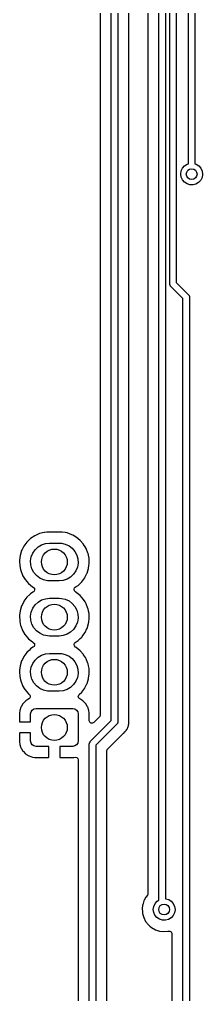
# Model space of a CAD drawing. Extents: x 41 to 172, y -227 to -42.
# Drawn here: x 162.88 to 171.31, y -198.99 to -154.09 of the extents above; entities that cross this region are included whole.
import ezdxf

# ---------------------------------------------------------------- set-up
doc = ezdxf.new("R2010")
doc.units = 0
doc.layers.add('BLACK', color=7, linetype='CONTINUOUS')

msp = doc.modelspace()

# ---------------------------------------------------------------- linework, layer by layer
at = {"layer": 'BLACK', "linetype": 'CONTINUOUS'}
for p, q in [((170.665, -160.741), (170.665, -65.8771)), ((170.965, -65.815), (170.965, -160.743)), ((169.801, -166.268), (169.801, -109.689)), ((170.101, -109.626), (170.101, -166.206)), ((169.602, -110.397), (169.602, -194.577)), ((168.793, -110.722), (168.793, -194.353)), ((169.302, -194.64), (169.302, -110.459)), ((167.409, -146.304), (167.409, -186.436)), ((166.6, -146.629), (166.6, -186.111)), ((167.109, -186.374), (167.109, -146.366)), ((167.917, -186.399), (167.917, -146.386)), ((170.313, -161.208), (170.335, -161.068)), ((170.335, -161.068), (170.395, -160.939)), ((170.395, -160.939), (170.489, -160.833)), ((170.489, -160.833), (170.609, -160.757)), ((170.609, -160.757), (170.665, -160.741)), ((170.965, -160.743), (171.023, -160.76)), ((171.023, -160.76), (171.142, -160.837)), ((171.142, -160.837), (171.235, -160.944)), ((171.235, -160.944), (171.293, -161.073)), ((171.293, -161.073), (171.313, -161.214)), ((170.332, -161.348), (170.313, -161.208)), ((170.389, -161.478), (170.332, -161.348)), ((170.48, -161.587), (170.389, -161.478)), ((170.598, -161.665), (170.48, -161.587)), ((171.133, -161.599), (171.012, -161.673)), ((171.228, -161.493), (171.133, -161.599)), ((171.29, -161.366), (171.228, -161.493)), ((171.313, -161.226), (171.29, -161.366)), ((171.313, -161.214), (171.313, -161.226)), ((170.733, -161.707), (170.598, -161.665)), ((170.875, -161.71), (170.733, -161.707)), ((171.012, -161.673), (170.875, -161.71)), ((169.807, -166.287), (169.801, -166.268)), ((169.807, -166.307), (169.807, -166.287)), ((169.816, -166.324), (169.807, -166.307)), ((169.821, -166.343), (169.816, -166.324)), ((169.835, -166.357), (169.821, -166.343)), ((169.845, -166.374), (169.835, -166.357)), ((170.411, -166.94), (169.845, -166.374)), ((170.101, -166.206), (170.667, -166.772)), ((170.411, -223.712), (170.411, -166.94)), ((170.667, -166.772), (170.677, -166.789)), ((170.677, -166.789), (170.691, -166.803)), ((170.691, -166.803), (170.696, -166.822)), ((170.696, -166.822), (170.706, -166.839)), ((170.706, -166.839), (170.706, -166.859)), ((170.706, -166.859), (170.711, -166.878)), ((170.711, -166.878), (170.711, -223.774)), ((163.796, -177.767), (163.654, -177.831)), ((163.8, -177.765), (163.796, -177.767)), ((163.796, -177.767), (163.796, -177.767)), ((163.806, -177.764), (163.8, -177.765)), ((164.022, -177.708), (163.806, -177.764)), ((163.806, -177.764), (163.806, -177.764)), ((164.027, -177.706), (164.022, -177.708)), ((164.022, -177.708), (164.022, -177.708)), ((164.032, -177.706), (164.027, -177.706)), ((164.133, -177.697), (164.032, -177.706)), ((164.032, -177.706), (164.032, -177.706)), ((164.201, -177.691), (164.133, -177.697)), ((164.816, -177.691), (164.201, -177.691)), ((164.817, -177.692), (164.816, -177.691)), ((164.836, -177.692), (164.817, -177.692)), ((164.817, -177.692), (164.817, -177.692)), ((164.84, -177.693), (164.836, -177.692)), ((164.836, -177.692), (164.836, -177.692)), ((164.984, -177.719), (164.84, -177.693)), ((165.065, -177.733), (164.984, -177.719)), ((165.07, -177.734), (165.065, -177.733)), ((165.065, -177.733), (165.065, -177.733)), ((165.29, -177.814), (165.07, -177.734)), ((163.224, -178.153), (163.084, -178.341)), ((163.393, -177.992), (163.224, -178.153)), ((163.587, -177.861), (163.393, -177.992)), ((163.654, -177.831), (163.587, -177.861)), ((163.895, -178.28), (164.073, -178.22)), ((164.073, -178.22), (164.26, -178.2)), ((164.26, -178.2), (164.71, -178.2)), ((164.71, -178.2), (164.807, -178.205)), ((164.807, -178.205), (164.99, -178.246)), ((165.295, -177.817), (165.29, -177.814)), ((165.33, -177.837), (165.295, -177.817)), ((165.295, -177.817), (165.295, -177.817)), ((165.494, -177.93), (165.33, -177.837)), ((165.675, -178.078), (165.494, -177.93)), ((165.828, -178.255), (165.675, -178.078)), ((162.978, -178.549), (162.909, -178.773)), ((163.003, -178.502), (162.978, -178.549)), ((163.082, -178.346), (163.003, -178.502)), ((163.084, -178.341), (163.082, -178.346)), ((163.082, -178.346), (163.082, -178.346)), ((163.422, -178.836), (163.492, -178.662)), ((163.492, -178.662), (163.597, -178.506)), ((163.597, -178.506), (163.734, -178.377)), ((163.734, -178.377), (163.895, -178.28)), ((164.99, -178.246), (165.161, -178.326)), ((165.161, -178.326), (165.31, -178.44)), ((165.31, -178.44), (165.431, -178.584)), ((165.431, -178.584), (165.519, -178.75)), ((165.831, -178.259), (165.828, -178.255)), ((165.898, -178.371), (165.831, -178.259)), ((165.831, -178.259), (165.831, -178.259)), ((165.949, -178.455), (165.898, -178.371)), ((166.035, -178.672), (165.949, -178.455)), ((162.881, -178.985), (162.878, -179.005)), ((162.878, -179.005), (162.878, -179.01)), ((162.878, -179.01), (162.878, -179.01)), ((162.878, -179.01), (162.88, -179.046)), ((162.88, -179.046), (162.887, -179.239)), ((162.908, -178.778), (162.881, -178.985)), ((162.909, -178.773), (162.908, -178.778)), ((162.908, -178.778), (162.908, -178.778)), ((163.391, -179.021), (163.422, -178.836)), ((163.401, -179.209), (163.391, -179.021)), ((165.519, -178.75), (165.569, -178.931)), ((165.579, -179.119), (165.548, -179.304)), ((165.569, -178.931), (165.579, -179.119)), ((166.036, -178.678), (166.035, -178.672)), ((166.052, -178.755), (166.036, -178.678)), ((166.036, -178.678), (166.036, -178.678)), ((166.083, -178.901), (166.052, -178.755)), ((166.092, -179.135), (166.083, -178.901)), ((162.887, -179.239), (162.888, -179.244)), ((162.888, -179.244), (162.924, -179.414)), ((162.924, -179.414), (162.935, -179.468)), ((162.935, -179.468), (163.021, -179.685)), ((163.451, -179.39), (163.401, -179.209)), ((163.539, -179.556), (163.451, -179.39)), ((163.66, -179.7), (163.539, -179.556)), ((165.478, -179.478), (165.373, -179.634)), ((165.548, -179.304), (165.478, -179.478)), ((165.992, -179.59), (166.061, -179.367)), ((166.061, -179.367), (166.079, -179.234)), ((166.079, -179.234), (166.091, -179.14)), ((166.091, -179.14), (166.092, -179.135)), ((166.091, -179.14), (166.091, -179.14)), ((163.021, -179.685), (163.024, -179.69)), ((163.024, -179.69), (163.135, -179.873)), ((163.135, -179.873), (163.142, -179.885)), ((163.142, -179.885), (163.295, -180.062)), ((163.809, -179.814), (163.66, -179.7)), ((163.98, -179.894), (163.809, -179.814)), ((164.163, -179.935), (163.98, -179.894)), ((164.26, -179.94), (164.163, -179.935)), ((164.71, -179.94), (164.26, -179.94)), ((164.897, -179.92), (164.71, -179.94)), ((165.075, -179.86), (164.897, -179.92)), ((165.236, -179.763), (165.075, -179.86)), ((165.373, -179.634), (165.236, -179.763)), ((165.577, -180.148), (165.746, -179.987)), ((165.746, -179.987), (165.886, -179.799)), ((165.886, -179.799), (165.891, -179.788)), ((165.891, -179.788), (165.989, -179.595)), ((165.989, -179.595), (165.992, -179.59)), ((165.989, -179.595), (165.989, -179.595)), ((163.295, -180.062), (163.476, -180.21)), ((163.489, -180.467), (163.393, -180.532)), ((163.476, -180.21), (163.481, -180.213)), ((163.481, -180.213), (163.481, -180.213)), ((163.481, -180.213), (163.514, -180.231)), ((163.522, -180.445), (163.489, -180.467)), ((163.514, -180.231), (163.563, -180.282)), ((163.551, -180.418), (163.522, -180.445)), ((163.577, -180.352), (163.551, -180.418)), ((163.563, -180.282), (163.577, -180.352)), ((165.393, -180.328), (165.419, -180.262)), ((165.407, -180.398), (165.393, -180.328)), ((165.456, -180.449), (165.407, -180.398)), ((165.419, -180.262), (165.448, -180.235)), ((165.448, -180.235), (165.49, -180.207)), ((165.489, -180.467), (165.456, -180.449)), ((165.494, -180.47), (165.489, -180.467)), ((165.489, -180.467), (165.489, -180.467)), ((165.49, -180.207), (165.577, -180.148)), ((163.082, -180.886), (162.981, -181.085)), ((163.084, -180.881), (163.082, -180.886)), ((163.082, -180.886), (163.082, -180.886)), ((163.224, -180.693), (163.084, -180.881)), ((163.357, -180.567), (163.224, -180.693)), ((163.389, -180.535), (163.357, -180.567)), ((163.393, -180.532), (163.389, -180.535)), ((163.389, -180.535), (163.389, -180.535)), ((163.734, -180.917), (163.895, -180.82)), ((163.895, -180.82), (164.073, -180.76)), ((164.073, -180.76), (164.26, -180.74)), ((164.26, -180.74), (164.71, -180.74)), ((164.71, -180.74), (164.807, -180.745)), ((164.807, -180.745), (164.99, -180.786)), ((164.99, -180.786), (165.161, -180.866)), ((165.161, -180.866), (165.31, -180.98)), ((165.675, -180.618), (165.494, -180.47)), ((165.828, -180.795), (165.675, -180.618)), ((165.831, -180.799), (165.828, -180.795)), ((165.899, -180.911), (165.831, -180.799)), ((165.831, -180.799), (165.831, -180.799)), ((165.949, -180.995), (165.899, -180.911)), ((162.908, -181.318), (162.881, -181.52)), ((162.909, -181.313), (162.908, -181.318)), ((162.908, -181.318), (162.908, -181.318)), ((162.978, -181.089), (162.909, -181.313)), ((162.981, -181.085), (162.978, -181.089)), ((163.422, -181.376), (163.492, -181.202)), ((163.492, -181.202), (163.597, -181.046)), ((163.597, -181.046), (163.734, -180.917)), ((165.31, -180.98), (165.431, -181.124)), ((165.431, -181.124), (165.519, -181.29)), ((165.519, -181.29), (165.569, -181.471)), ((166.035, -181.212), (165.949, -180.995)), ((166.036, -181.218), (166.035, -181.212)), ((166.06, -181.332), (166.036, -181.218)), ((166.036, -181.218), (166.036, -181.218)), ((166.083, -181.441), (166.06, -181.332)), ((162.881, -181.52), (162.878, -181.545)), ((162.878, -181.545), (162.887, -181.779)), ((162.887, -181.779), (162.893, -181.81)), ((162.893, -181.81), (162.932, -181.994)), ((163.391, -181.561), (163.422, -181.376)), ((163.401, -181.749), (163.391, -181.561)), ((163.451, -181.93), (163.401, -181.749)), ((165.579, -181.659), (165.548, -181.844)), ((165.569, -181.471), (165.579, -181.659)), ((166.071, -181.831), (166.091, -181.68)), ((166.092, -181.675), (166.083, -181.441)), ((166.091, -181.68), (166.092, -181.675)), ((166.091, -181.68), (166.091, -181.68)), ((162.932, -181.994), (162.935, -182.008)), ((162.935, -182.008), (163.021, -182.225)), ((163.021, -182.225), (163.024, -182.23)), ((163.024, -182.23), (163.132, -182.408)), ((163.539, -182.096), (163.451, -181.93)), ((163.66, -182.24), (163.539, -182.096)), ((163.809, -182.354), (163.66, -182.24)), ((165.373, -182.174), (165.236, -182.303)), ((165.478, -182.018), (165.373, -182.174)), ((165.548, -181.844), (165.478, -182.018)), ((165.899, -182.313), (165.989, -182.135)), ((165.989, -182.135), (165.992, -182.13)), ((165.989, -182.135), (165.989, -182.135)), ((165.992, -182.13), (166.061, -181.907)), ((166.061, -181.907), (166.071, -181.831)), ((163.132, -182.408), (163.142, -182.425)), ((163.142, -182.425), (163.295, -182.602)), ((163.295, -182.602), (163.476, -182.75)), ((163.98, -182.434), (163.809, -182.354)), ((164.163, -182.475), (163.98, -182.434)), ((164.26, -182.48), (164.163, -182.475)), ((164.71, -182.48), (164.26, -182.48)), ((164.897, -182.46), (164.71, -182.48)), ((165.075, -182.4), (164.897, -182.46)), ((165.236, -182.303), (165.075, -182.4)), ((165.49, -182.747), (165.577, -182.688)), ((165.577, -182.688), (165.586, -182.679)), ((165.586, -182.679), (165.668, -182.601)), ((165.668, -182.601), (165.746, -182.527)), ((165.746, -182.527), (165.769, -182.496)), ((165.769, -182.496), (165.808, -182.444)), ((165.808, -182.444), (165.886, -182.339)), ((165.886, -182.339), (165.899, -182.313)), ((163.333, -183.13), (163.224, -183.233)), ((163.389, -183.075), (163.333, -183.13)), ((163.393, -183.072), (163.389, -183.075)), ((163.389, -183.075), (163.389, -183.075)), ((163.5, -183), (163.393, -183.072)), ((163.476, -182.75), (163.481, -182.753)), ((163.481, -182.753), (163.481, -182.753)), ((163.481, -182.753), (163.514, -182.771)), ((163.522, -182.985), (163.5, -183)), ((163.514, -182.771), (163.563, -182.822)), ((163.551, -182.958), (163.522, -182.985)), ((163.577, -182.892), (163.551, -182.958)), ((163.563, -182.822), (163.577, -182.892)), ((165.393, -182.868), (165.419, -182.802)), ((165.407, -182.938), (165.393, -182.868)), ((165.456, -182.989), (165.407, -182.938)), ((165.419, -182.802), (165.448, -182.775)), ((165.448, -182.775), (165.49, -182.747)), ((165.489, -183.007), (165.456, -182.989)), ((165.494, -183.01), (165.489, -183.007)), ((165.489, -183.007), (165.489, -183.007)), ((165.675, -183.158), (165.494, -183.01)), ((165.828, -183.335), (165.675, -183.158)), ((163.082, -183.426), (162.981, -183.623)), ((163.084, -183.421), (163.082, -183.426)), ((163.082, -183.426), (163.082, -183.426)), ((163.224, -183.233), (163.084, -183.421)), ((163.492, -183.742), (163.597, -183.586)), ((163.597, -183.586), (163.734, -183.457)), ((163.734, -183.457), (163.895, -183.36)), ((163.895, -183.36), (164.073, -183.3)), ((164.073, -183.3), (164.26, -183.28)), ((164.26, -183.28), (164.71, -183.28)), ((164.71, -183.28), (164.807, -183.285)), ((164.807, -183.285), (164.99, -183.326)), ((164.99, -183.326), (165.161, -183.406)), ((165.161, -183.406), (165.31, -183.52)), ((165.31, -183.52), (165.431, -183.664)), ((165.831, -183.339), (165.828, -183.335)), ((165.913, -183.475), (165.831, -183.339)), ((165.831, -183.339), (165.831, -183.339)), ((165.949, -183.535), (165.913, -183.475)), ((166.035, -183.752), (165.949, -183.535)), ((162.908, -183.858), (162.88, -184.07)), ((162.909, -183.853), (162.908, -183.858)), ((162.908, -183.858), (162.908, -183.858)), ((162.978, -183.629), (162.909, -183.853)), ((162.981, -183.623), (162.978, -183.629)), ((163.391, -184.101), (163.422, -183.916)), ((163.422, -183.916), (163.492, -183.742)), ((165.431, -183.664), (165.519, -183.83)), ((165.519, -183.83), (165.569, -184.011)), ((165.569, -184.011), (165.579, -184.199)), ((166.036, -183.758), (166.035, -183.752)), ((166.055, -183.848), (166.036, -183.758)), ((166.036, -183.758), (166.036, -183.758)), ((166.083, -183.981), (166.055, -183.848)), ((166.092, -184.215), (166.083, -183.981)), ((162.88, -184.07), (162.878, -184.085)), ((162.878, -184.085), (162.878, -184.09)), ((162.878, -184.09), (162.878, -184.09)), ((162.878, -184.09), (162.881, -184.157)), ((162.881, -184.157), (162.887, -184.319)), ((162.887, -184.319), (162.893, -184.35)), ((162.893, -184.35), (162.925, -184.502)), ((162.925, -184.502), (162.935, -184.548)), ((163.401, -184.289), (163.391, -184.101)), ((163.451, -184.47), (163.401, -184.289)), ((163.539, -184.636), (163.451, -184.47)), ((165.548, -184.384), (165.478, -184.558)), ((165.579, -184.199), (165.548, -184.384)), ((165.992, -184.671), (166.061, -184.447)), ((166.061, -184.447), (166.064, -184.427)), ((166.064, -184.427), (166.091, -184.22)), ((166.091, -184.22), (166.092, -184.215)), ((166.091, -184.22), (166.091, -184.22)), ((162.935, -184.548), (163.021, -184.765)), ((163.021, -184.765), (163.024, -184.77)), ((163.024, -184.77), (163.132, -184.949)), ((163.132, -184.949), (163.142, -184.965)), ((163.66, -184.78), (163.539, -184.636)), ((163.809, -184.894), (163.66, -184.78)), ((163.98, -184.974), (163.809, -184.894)), ((165.075, -184.94), (164.897, -185)), ((165.236, -184.843), (165.075, -184.94)), ((165.373, -184.714), (165.236, -184.843)), ((165.478, -184.558), (165.373, -184.714)), ((165.746, -185.067), (165.886, -184.879)), ((165.886, -184.879), (165.893, -184.865)), ((165.893, -184.865), (165.989, -184.675)), ((165.989, -184.675), (165.992, -184.671)), ((165.989, -184.675), (165.989, -184.675)), ((163.142, -184.965), (163.295, -185.142)), ((163.316, -185.379), (163.172, -185.468)), ((163.295, -185.142), (163.3, -185.145)), ((163.3, -185.145), (163.333, -185.173)), ((163.338, -185.363), (163.316, -185.378)), ((163.316, -185.378), (163.316, -185.379)), ((163.333, -185.173), (163.373, -185.231)), ((163.375, -185.302), (163.338, -185.363)), ((163.373, -185.231), (163.375, -185.302)), ((164.163, -185.015), (163.98, -184.974)), ((164.26, -185.02), (164.163, -185.015)), ((164.71, -185.02), (164.26, -185.02)), ((164.897, -185), (164.71, -185.02)), ((165.59, -185.269), (165.61, -185.201)), ((165.609, -185.337), (165.59, -185.269)), ((165.654, -185.376), (165.609, -185.337)), ((165.61, -185.201), (165.629, -185.179)), ((165.629, -185.179), (165.746, -185.067)), ((165.653, -185.378), (165.654, -185.376)), ((165.797, -185.467), (165.653, -185.378)), ((162.946, -185.754), (162.895, -185.909)), ((162.952, -185.741), (162.946, -185.754)), ((163.037, -185.603), (162.952, -185.741)), ((163.046, -185.592), (163.037, -185.603)), ((163.161, -185.477), (163.046, -185.592)), ((163.172, -185.468), (163.161, -185.477)), ((163.463, -185.893), (163.544, -185.839)), ((163.544, -185.839), (163.64, -185.82)), ((163.64, -185.82), (165.33, -185.82)), ((165.33, -185.82), (165.426, -185.839)), ((165.426, -185.839), (165.507, -185.893)), ((165.808, -185.476), (165.797, -185.467)), ((165.923, -185.591), (165.808, -185.476)), ((165.932, -185.602), (165.923, -185.591)), ((166.017, -185.74), (165.932, -185.602)), ((166.023, -185.753), (166.017, -185.74)), ((166.075, -185.907), (166.023, -185.753)), ((162.892, -185.922), (162.882, -186.016)), ((162.882, -186.016), (162.882, -186.023)), ((162.882, -186.023), (162.882, -186.418)), ((162.895, -185.909), (162.892, -185.922)), ((163.39, -186.07), (163.409, -185.974)), ((163.39, -186.436), (163.39, -186.07)), ((163.409, -185.974), (163.463, -185.893)), ((165.507, -185.893), (165.561, -185.974)), ((165.561, -185.974), (165.58, -186.07)), ((165.58, -186.07), (165.58, -187.31)), ((166.078, -185.921), (166.075, -185.907)), ((166.088, -186.016), (166.078, -185.921)), ((166.088, -186.023), (166.088, -186.016)), ((166.088, -186.372), (166.088, -186.023)), ((166.564, -186.2), (166.303, -186.461)), ((166.58, -186.179), (166.564, -186.2)), ((166.6, -186.111), (166.58, -186.179)), ((162.882, -186.418), (162.886, -186.433)), ((162.886, -186.433), (162.888, -186.434)), ((162.888, -186.434), (162.896, -186.436)), ((162.896, -186.436), (163.39, -186.436)), ((166.088, -186.381), (166.088, -186.372)), ((166.113, -186.447), (166.088, -186.381)), ((166.17, -186.49), (166.113, -186.447)), ((166.139, -187.343), (167.109, -186.374)), ((166.241, -186.495), (166.17, -186.49)), ((166.303, -186.461), (166.241, -186.495)), ((167.365, -186.542), (166.395, -187.512)), ((167.375, -186.525), (167.365, -186.542)), ((167.389, -186.511), (167.375, -186.525)), ((167.394, -186.492), (167.389, -186.511)), ((167.404, -186.475), (167.394, -186.492)), ((167.409, -186.436), (167.404, -186.455)), ((167.404, -186.455), (167.404, -186.475)), ((167.833, -186.767), (167.849, -186.731)), ((167.849, -186.731), (167.854, -186.721)), ((167.854, -186.721), (167.872, -186.687)), ((167.872, -186.687), (167.876, -186.68)), ((167.872, -186.687), (167.872, -186.687)), ((167.876, -186.68), (167.881, -186.66)), ((167.881, -186.66), (167.888, -186.641)), ((167.888, -186.641), (167.896, -186.621)), ((167.896, -186.621), (167.904, -186.576)), ((167.904, -186.576), (167.906, -186.564)), ((167.906, -186.564), (167.916, -186.527)), ((167.916, -186.527), (167.917, -186.519)), ((167.918, -186.411), (167.917, -186.399)), ((167.917, -186.498), (167.919, -186.478)), ((167.917, -186.519), (167.917, -186.498)), ((167.922, -186.457), (167.918, -186.411)), ((167.919, -186.478), (167.921, -186.465)), ((167.921, -186.465), (167.922, -186.457)), ((162.884, -186.95), (162.882, -186.958)), ((162.882, -186.958), (162.882, -187.357)), ((162.885, -186.948), (162.884, -186.95)), ((162.9, -186.944), (162.885, -186.948)), ((163.39, -186.944), (162.9, -186.944)), ((163.39, -187.31), (163.39, -186.944)), ((166.941, -187.685), (167.667, -186.96)), ((167.667, -186.96), (167.675, -186.952)), ((167.675, -186.952), (167.682, -186.947)), ((167.675, -186.952), (167.675, -186.952)), ((167.682, -186.947), (167.731, -186.896)), ((167.731, -186.896), (167.733, -186.893)), ((167.733, -186.893), (167.754, -186.872)), ((167.754, -186.872), (167.757, -186.869)), ((167.757, -186.869), (167.764, -186.86)), ((167.764, -186.86), (167.791, -186.832)), ((167.791, -186.832), (167.796, -186.826)), ((167.796, -186.826), (167.8, -186.819)), ((167.8, -186.819), (167.806, -186.807)), ((167.806, -186.807), (167.817, -186.791)), ((167.817, -186.791), (167.825, -186.78)), ((167.825, -186.78), (167.83, -186.774)), ((167.83, -186.774), (167.833, -186.767)), ((162.882, -187.357), (162.882, -187.364)), ((162.882, -187.364), (162.892, -187.459)), ((162.892, -187.459), (162.895, -187.473)), ((162.895, -187.473), (162.947, -187.627)), ((162.947, -187.627), (162.953, -187.64)), ((162.953, -187.64), (163.038, -187.778)), ((163.409, -187.406), (163.39, -187.31)), ((163.463, -187.487), (163.409, -187.406)), ((163.544, -187.541), (163.463, -187.487)), ((163.64, -187.56), (163.544, -187.541)), ((164.231, -187.56), (163.64, -187.56)), ((164.231, -188.054), (164.231, -187.56)), ((165.33, -187.56), (164.739, -187.56)), ((164.739, -187.56), (164.739, -188.05)), ((165.426, -187.541), (165.33, -187.56)), ((165.507, -187.487), (165.426, -187.541)), ((165.561, -187.406), (165.507, -187.487)), ((165.58, -187.31), (165.561, -187.406)), ((166.095, -187.45), (166.101, -187.43)), ((166.095, -221.466), (166.095, -187.45)), ((166.101, -187.411), (166.11, -187.394)), ((166.101, -187.43), (166.101, -187.411)), ((166.11, -187.394), (166.116, -187.375)), ((166.116, -187.375), (166.13, -187.361)), ((166.13, -187.361), (166.139, -187.343)), ((166.395, -187.512), (166.395, -221.66)), ((163.038, -187.778), (163.047, -187.789)), ((163.047, -187.789), (163.162, -187.904)), ((163.162, -187.904), (163.173, -187.913)), ((163.173, -187.913), (163.311, -187.998)), ((163.311, -187.998), (163.324, -188.004)), ((163.324, -188.004), (163.479, -188.055)), ((163.479, -188.055), (163.492, -188.058)), ((163.492, -188.058), (163.586, -188.068)), ((163.586, -188.068), (163.593, -188.068)), ((163.593, -188.068), (164.213, -188.068)), ((164.213, -188.068), (164.228, -188.064)), ((164.228, -188.064), (164.229, -188.062)), ((164.229, -188.062), (164.231, -188.054)), ((164.739, -188.05), (164.743, -188.065)), ((164.743, -188.065), (164.745, -188.066)), ((164.745, -188.066), (164.753, -188.068)), ((164.753, -188.068), (165.377, -188.068)), ((165.377, -188.068), (165.384, -188.068)), ((165.384, -188.068), (165.448, -188.061)), ((165.448, -188.061), (165.518, -188.074)), ((165.518, -188.074), (165.57, -188.122)), ((166.904, -187.774), (166.924, -187.706)), ((166.904, -212.72), (166.904, -187.774)), ((166.924, -187.706), (166.941, -187.685)), ((165.57, -188.122), (165.587, -188.186)), ((165.587, -188.186), (165.587, -202.006)), ((168.793, -194.353), (168.773, -194.421)), ((168.612, -194.679), (168.556, -194.855)), ((168.614, -194.673), (168.612, -194.679)), ((168.612, -194.679), (168.612, -194.679)), ((168.627, -194.648), (168.614, -194.673)), ((168.706, -194.505), (168.627, -194.648)), ((168.709, -194.499), (168.706, -194.505)), ((168.706, -194.505), (168.706, -194.505)), ((168.764, -194.434), (168.709, -194.499)), ((168.773, -194.421), (168.764, -194.434)), ((169.067, -194.926), (169.127, -194.797)), ((169.127, -194.797), (169.221, -194.691)), ((169.221, -194.691), (169.302, -194.64)), ((169.602, -194.577), (169.619, -194.577)), ((169.619, -194.577), (169.755, -194.618)), ((169.755, -194.618), (169.874, -194.695)), ((169.874, -194.695), (169.966, -194.803)), ((169.966, -194.803), (170.025, -194.932)), ((168.554, -194.861), (168.532, -195.058)), ((168.532, -195.058), (168.532, -195.064)), ((168.532, -195.064), (168.541, -195.168)), ((168.541, -195.168), (168.548, -195.255)), ((168.548, -195.255), (168.603, -195.445)), ((168.556, -194.855), (168.554, -194.861)), ((169.045, -195.066), (169.067, -194.926)), ((169.063, -195.206), (169.045, -195.066)), ((169.121, -195.336), (169.063, -195.206)), ((170.021, -195.224), (169.96, -195.352)), ((170.045, -195.084), (170.021, -195.224)), ((170.025, -194.932), (170.045, -195.072)), ((170.045, -195.072), (170.045, -195.084)), ((168.603, -195.445), (168.693, -195.621)), ((168.693, -195.621), (168.816, -195.776)), ((169.212, -195.445), (169.121, -195.336)), ((169.33, -195.523), (169.212, -195.445)), ((169.465, -195.566), (169.33, -195.523)), ((169.607, -195.568), (169.465, -195.566)), ((169.744, -195.531), (169.607, -195.568)), ((169.864, -195.457), (169.744, -195.531)), ((169.96, -195.352), (169.864, -195.457)), ((168.816, -195.776), (168.821, -195.78)), ((168.821, -195.78), (168.821, -195.78)), ((168.821, -195.78), (168.892, -195.84)), ((168.892, -195.84), (168.967, -195.904)), ((168.967, -195.904), (169.139, -196.001)), ((169.139, -196.001), (169.327, -196.062)), ((169.327, -196.062), (169.524, -196.085)), ((169.524, -196.085), (169.53, -196.085)), ((169.53, -196.085), (169.715, -196.07)), ((169.53, -196.085), (169.53, -196.085)), ((169.715, -196.07), (169.715, -196.07)), ((169.715, -196.07), (169.721, -196.07)), ((169.721, -196.07), (169.727, -196.068)), ((169.727, -196.068), (169.743, -196.064)), ((169.743, -196.064), (169.814, -196.065)), ((169.814, -196.065), (169.873, -196.104)), ((169.873, -196.104), (169.901, -196.169)), ((169.901, -196.169), (169.903, -196.185)), ((169.903, -196.185), (169.903, -213.668))]:
    msp.add_line(p, q, dxfattribs=at)
at = {"layer": 'BLACK'}
for centre, radius in [((170.813, -161.214), 0.25), ((164.485, -179.07), 0.595), ((164.485, -181.61), 0.595), ((164.485, -184.15), 0.595), ((164.485, -186.69), 0.595), ((169.545, -195.072), 0.25)]:
    msp.add_circle(centre, radius, dxfattribs=at)

doc.saveas('drawing.dxf')
